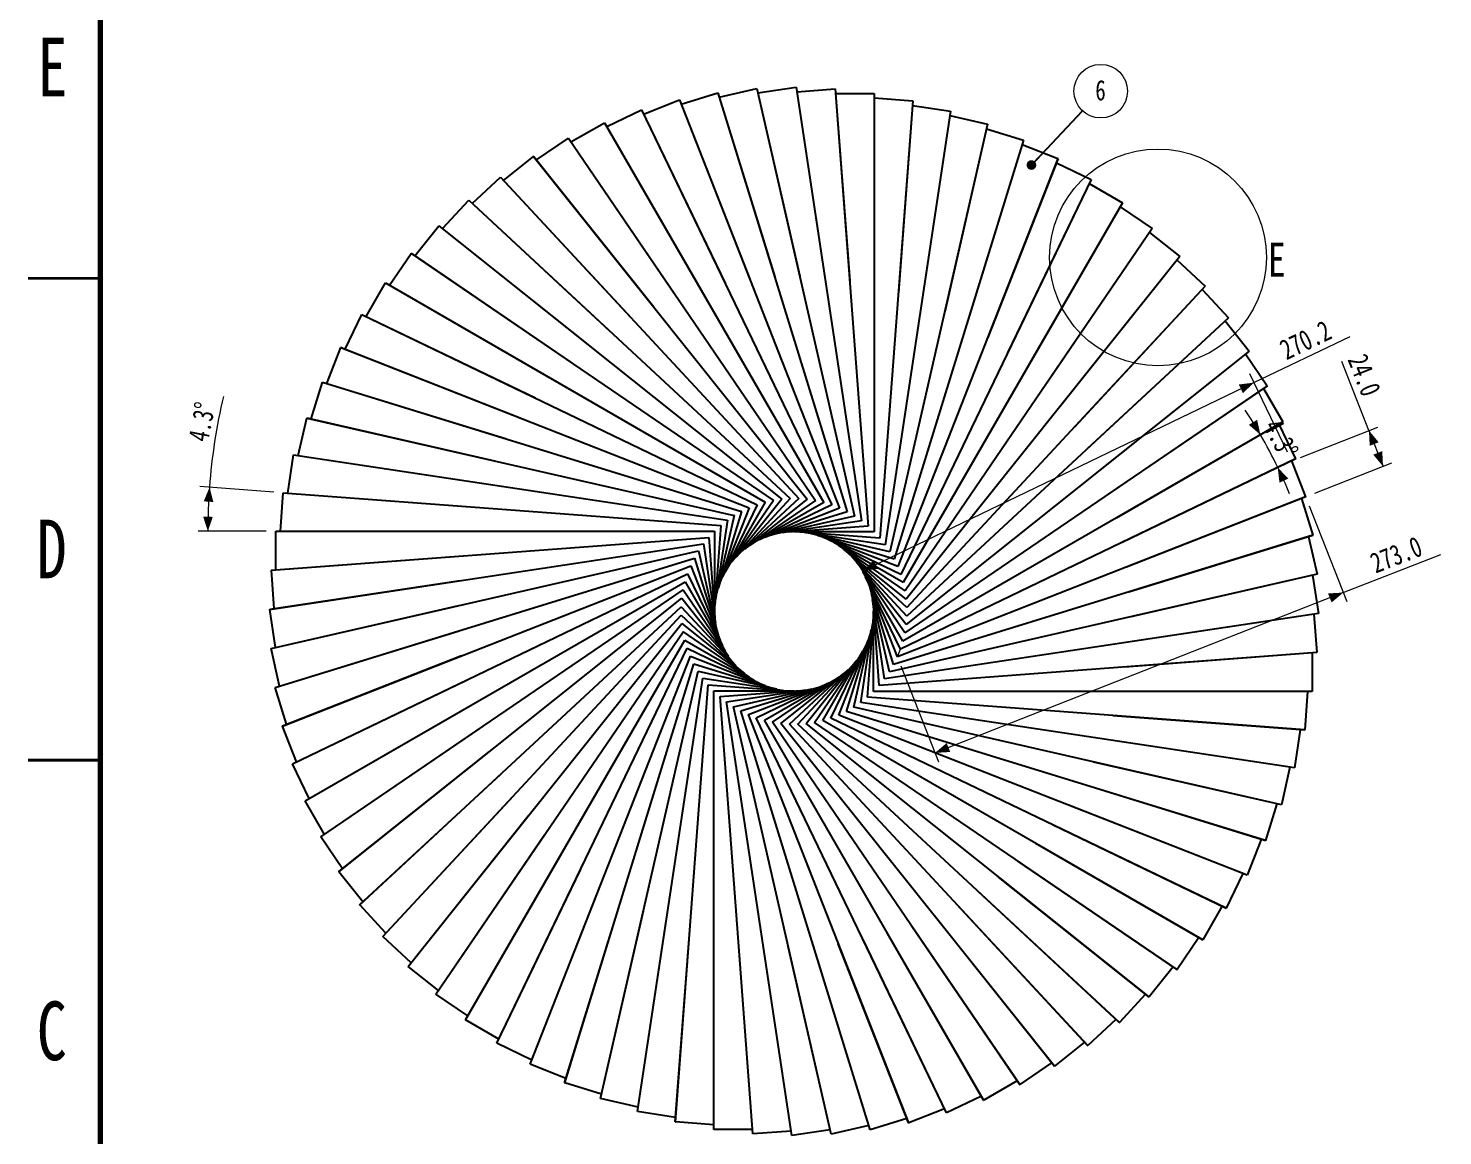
# Paper-space layout 'Sheet6' of a CAD drawing. Header units: millimetres. Extents: x 2 to 418, y 2 to 295.
# Drawn here: x 2.5 to 149.2, y 109.5 to 224.5 of the extents above; entities that cross this region are included whole.
import ezdxf

# ---------------------------------------------------------------- set-up
doc = ezdxf.new("R2010")
doc.units = ezdxf.units.MM
doc.styles.add('SLDTEXTSTYLE0', font='TXT', dxfattribs={"width": 0.75})
doc.dimstyles.new('SLDDIMSTYLE3', dxfattribs={"dimtxt": 0.18, "dimasz": 1, "dimexe": 0, "dimexo": 0.0625, "dimgap": 0, "dimtad": 0, "dimtih": 1, "dimtoh": 1, "dimdec": 0, "dimrnd": 1e-09, "dimzin": 0, "dimdsep": 46, "dimtxsty": 'Standard', "dimblk1": 'DOT', "dimblk2": 'DOT', "dimsah": 1, "dimcen": 0.09, "dimadec": 0, "dimazin": 0, "dimtfac": 1, "dimtdec": 0, "dimtofl": 0, "dimtmove": 0, "dimatfit": 3, "dimldrblk": 'DOT', "dimfxl": 1, "dimfrac": 2, "dimtolj": 1, "dimtzin": 0, "dimarcsym": 0})
doc.dimstyles.new('SLDDIMSTYLE36', dxfattribs={"dimtxt": 2.116667, "dimasz": 1.5, "dimexe": 0, "dimexo": 0.0625, "dimgap": 0.529167, "dimtad": 1, "dimdec": 1, "dimlfac": 6, "dimrnd": 1e-09, "dimzin": 4, "dimdsep": 46, "dimtxsty": 'SLDTEXTSTYLE0', "dimsah": 1, "dimcen": 0.09, "dimadec": 0, "dimazin": 1, "dimtfac": 1, "dimtdec": 0, "dimtofl": 0, "dimtmove": 0, "dimatfit": 3, "dimfxl": 1, "dimfrac": 2, "dimtolj": 1, "dimtzin": 12, "dimarcsym": 0})
doc.dimstyles.new('SLDDIMSTYLE37', dxfattribs={"dimtxt": 2.116667, "dimasz": 1.5, "dimexe": 0, "dimexo": 0.0625, "dimgap": 0.529167, "dimtad": 1, "dimdec": 1, "dimlfac": 6, "dimrnd": 1e-09, "dimzin": 12, "dimdsep": 46, "dimtxsty": 'SLDTEXTSTYLE0', "dimsah": 1, "dimcen": 0.09, "dimadec": 0, "dimazin": 3, "dimtfac": 1, "dimtdec": 0, "dimtofl": 0, "dimtmove": 0, "dimatfit": 3, "dimfxl": 1, "dimfrac": 2, "dimtolj": 1, "dimtzin": 12, "dimarcsym": 0})
doc.dimstyles.new('SLDDIMSTYLE38', dxfattribs={"dimtxt": 2.116667, "dimasz": 1.5, "dimexe": 0, "dimexo": 0.0625, "dimgap": 0.529167, "dimtad": 1, "dimdec": 4, "dimlfac": 6, "dimzin": 12, "dimdsep": 46, "dimtxsty": 'SLDTEXTSTYLE0', "dimsah": 1, "dimcen": 0.09, "dimazin": 3, "dimtfac": 1, "dimtdec": 0, "dimtofl": 0, "dimtmove": 0, "dimatfit": 3, "dimfxl": 1, "dimfrac": 2, "dimtolj": 1, "dimtzin": 12, "dimarcsym": 0})

# ---------------------------------------------------------------- blocks, each defined once
blk = doc.blocks.new('_D_111')
at = {"color": 7, "linetype": 'Continuous', "lineweight": 18, "transparency": 16777216}
for p, q in [((141.57, 182.72), (138.76, 189.87)), ((134.48, 179.93), (142.5, 183.08)), ((141.57, 182.72), (143.03, 179)), ((135.94, 176.21), (143.96, 179.36))]:
    blk.add_line(p, q, dxfattribs=at)
for points in [[(141.57, 182.72), (141.65, 181.14), (142.58, 181.5)], [(143.03, 179), (142.95, 180.58), (142.02, 180.21)]]:
    blk.add_solid(points, dxfattribs=at)
at = {"color": 7, "linetype": 'Continuous', "lineweight": 18, "transparency": 16777216, "insert": (141.3, 190.87), "char_height": 2.117, "attachment_point": 1, "rotation": 291.4286, "style": 'SLDTEXTSTYLE0'}
blk.add_mtext('24.0', dxfattribs=at)
blk = doc.blocks.new('_D_112')
at = {"color": 7, "linetype": 'Continuous', "lineweight": 18, "transparency": 16777216}
for p, q in [((135.37, 174.92), (139.28, 164.96)), ((138.91, 165.9), (149.04, 169.87)), ((138.91, 165.9), (96.56, 149.27)), ((93.02, 158.29), (96.92, 148.34))]:
    blk.add_line(p, q, dxfattribs=at)
for points in [[(138.91, 165.9), (137.33, 165.81), (137.7, 164.88)], [(96.56, 149.27), (98.14, 149.36), (97.77, 150.29)]]:
    blk.add_solid(points, dxfattribs=at)
at = {"color": 7, "linetype": 'Continuous', "lineweight": 18, "transparency": 16777216, "insert": (141.49, 169.84), "char_height": 2.117, "attachment_point": 1, "rotation": 21.4286, "style": 'SLDTEXTSTYLE0'}
blk.add_mtext('273.0', dxfattribs=at)
blk = doc.blocks.new('_D_113')
at = {"color": 7, "linetype": 'Continuous', "lineweight": 18, "transparency": 16777216}
for p, q in [((129.64, 187.69), (139.61, 192.49)), ((133.11, 180.47), (129.2, 188.59)), ((89.06, 168.16), (129.64, 187.69)), ((92.54, 160.94), (88.63, 169.06))]:
    blk.add_line(p, q, dxfattribs=at)
for points in [[(129.64, 187.69), (128.07, 187.49), (128.5, 186.59)], [(89.06, 168.16), (90.63, 168.36), (90.2, 169.26)]]:
    blk.add_solid(points, dxfattribs=at)
at = {"color": 7, "linetype": 'Continuous', "lineweight": 18, "transparency": 16777216, "insert": (132.09, 191.9), "char_height": 2.117, "attachment_point": 1, "rotation": 25.7054, "style": 'SLDTEXTSTYLE0'}
blk.add_mtext('270.2', dxfattribs=at)
blk = doc.blocks.new('_D_114')
at = {"color": 7, "linetype": 'Continuous', "lineweight": 18, "transparency": 16777216}
for start, end in [(30, 33.3455), (25.7054, 30), (22.3599, 25.7054)]:
    blk.add_arc((85.84, 156.6), 51.36, start, end, dxfattribs=at)
for points in [[(130.31, 182.28), (129.97, 183.83), (129.11, 183.31)], [(132.11, 178.88), (132.29, 177.31), (133.2, 177.73)]]:
    blk.add_solid(points, dxfattribs=at)
at = {"color": 7, "linetype": 'Continuous', "lineweight": 18, "transparency": 16777216, "insert": (132.45, 184.15), "char_height": 2.117, "attachment_point": 1, "rotation": 297.9141, "style": 'SLDTEXTSTYLE0'}
blk.add_mtext('4.3°', dxfattribs=at)
blk = doc.blocks.new('_D_115')
at = {"color": 7, "linetype": 'Continuous', "lineweight": 18, "transparency": 16777216}
for p, q in [((27.96, 176.33), (20.3, 176.91)), ((27.18, 172.27), (20.13, 172.27))]:
    blk.add_line(p, q, dxfattribs=at)
for start, end in [(166.7679, 175.7143), (175.7143, 180)]:
    blk.add_arc((82.24, 172.27), 61.12, start, end, dxfattribs=at)
for points in [[(21.3, 176.83), (20.7, 175.37), (21.7, 175.3)], [(21.13, 172.27), (21.64, 173.76), (20.64, 173.77)]]:
    blk.add_solid(points, dxfattribs=at)
at = {"color": 7, "linetype": 'Continuous', "lineweight": 18, "transparency": 16777216, "insert": (19.07, 181.84), "char_height": 2.117, "attachment_point": 1, "rotation": 79.1275, "style": 'SLDTEXTSTYLE0'}
blk.add_mtext('4.3°', dxfattribs=at)
blk = doc.blocks.new('SW_NOTE_82')
at = {"color": 0, "linetype": 'Continuous', "lineweight": 0}
blk.add_circle((1.9, 2.03), 2.78, dxfattribs=at)
at = {"color": 0, "linetype": 'Continuous', "lineweight": 0, "insert": (1.88, 3.19), "char_height": 2.12, "attachment_point": 2, "style": 'SLDTEXTSTYLE0'}
blk.add_mtext('6', dxfattribs=at)
blk = doc.blocks.new('_DOT')
at = {"color": 0, "linetype": 'ByBlock', "lineweight": -2}
blk.add_line((-0.5, 0), (-1, 0), dxfattribs=at)
at = {"color": 0, "linetype": 'ByBlock', "const_width": 0.5}
blk.add_lwpolyline([(-0.25, 0, 1), (0.25, 0, 1)], format="xyb", close=True, dxfattribs=at)

psp = doc.layouts.new('Sheet6')

# ---------------------------------------------------------------- linework, layer by layer
at = {"color": 7, "linetype": 'Continuous', "lineweight": 70}
psp.add_line((10, 10), (10, 287), dxfattribs=at)
at = {"color": 7, "linetype": 'Continuous', "lineweight": 25}
for p, q in [((70.215277, 216.584962), (74.035363, 217.763301)), ((74.042031, 217.765358), (74.035363, 217.763301)), ((74.035363, 217.763301), (87.446709, 174.284734)), ((74.042031, 217.765358), (79.928322, 198.68245)), ((74.181428, 217.313445), (78.07889, 218.203014)), ((78.085693, 218.204567), (78.07889, 218.203014)), ((78.07889, 218.203014), (88.203578, 173.843791)), ((78.085693, 218.204567), (82.529457, 198.735136)), ((78.190928, 217.7435), (82.14397, 218.339324)), ((82.15087, 218.340364), (82.14397, 218.339324)), ((82.14397, 218.339324), (88.925378, 173.347519)), ((82.15087, 218.340364), (85.127256, 198.59329)), ((82.221355, 217.872722), (86.207869, 218.171469)), ((86.214828, 218.17199), (86.207869, 218.171469)), ((86.207869, 218.171469), (89.608074, 172.798695)), ((86.214828, 218.17199), (87.707191, 198.257708)), ((86.25017, 217.700389), (90.247862, 217.700388)), ((90.247862, 217.700388), (90.247848, 172.200388)), ((90.25484, 217.700388), (90.247862, 217.700388)), ((90.25484, 217.700388), (90.254834, 197.730266)), ((90.25484, 217.227464), (94.241354, 216.928715)), ((62.501378, 214.250655), (66.103174, 215.985187)), ((66.109462, 215.988215), (66.103174, 215.985187)), ((66.103174, 215.985187), (85.84487, 174.991097)), ((66.109462, 215.988215), (74.774167, 197.995754)), ((66.314655, 215.562125), (70.036003, 217.022645)), ((70.042498, 217.025194), (70.036003, 217.022645)), ((70.036003, 217.022645), (86.659005, 174.667884)), ((70.042498, 217.025194), (77.338397, 198.435529)), ((94.241354, 216.928715), (90.84112, 171.555943)), ((98.166012, 215.860766), (91.384575, 170.868965)), ((94.248312, 216.928193), (92.755937, 197.013912)), ((94.21297, 216.456592), (98.166012, 215.860766)), ((94.248312, 216.928193), (94.241354, 216.928715)), ((98.172912, 215.859726), (95.196513, 196.112654)), ((98.172912, 215.859726), (98.166012, 215.860766)), ((58.796769, 212.657885), (62.258873, 214.65673)), ((62.264916, 214.660219), (62.258873, 214.65673)), ((62.258873, 214.65673), (85.008859, 175.252566)), ((62.264916, 214.660219), (72.249971, 197.365582)), ((101.999887, 214.502513), (91.875172, 170.143296)), ((102.006691, 214.50096), (97.562915, 195.031532)), ((98.102426, 215.392084), (101.999887, 214.502513)), ((102.006691, 214.50096), (101.999887, 214.502513)), ((55.221547, 210.792723), (58.524596, 213.044702)), ((58.530362, 213.048633), (58.524596, 213.044702)), ((58.524596, 213.044702), (84.155645, 175.450829)), ((58.530362, 213.048633), (69.779926, 196.54854)), ((105.721541, 212.861552), (92.310168, 169.382993)), ((105.728209, 212.859495), (99.841906, 193.776591)), ((101.901455, 214.039893), (105.721541, 212.861552)), ((105.728209, 212.859495), (105.721541, 212.861552)), ((105.588812, 212.407582), (109.310158, 210.94706)), ((51.795706, 208.6656), (54.921228, 211.158119)), ((54.926684, 211.16247), (54.921228, 211.158119)), ((54.921228, 211.158119), (83.290001, 175.584777)), ((54.926684, 211.16247), (67.377846, 195.549195)), ((109.310158, 210.94706), (92.687129, 168.592309)), ((109.316654, 210.94451), (102.020744, 192.35485)), ((109.143875, 210.504278), (112.745671, 208.769743)), ((109.316654, 210.94451), (109.310158, 210.94706)), ((48.538404, 206.288411), (51.46892, 209.007531)), ((51.474036, 209.012278), (51.46892, 209.007531)), ((51.46892, 209.007531), (82.416768, 175.65366)), ((51.474036, 209.012278), (65.057163, 194.373137)), ((112.745671, 208.769743), (93.003949, 167.775665)), ((112.751958, 208.766716), (104.087242, 190.77426)), ((112.751958, 208.766716), (112.745671, 208.769743)), ((112.546764, 208.340626), (116.008867, 206.341779)), ((45.467857, 203.674451), (48.18698, 206.604966)), ((48.191726, 206.610081), (48.18698, 206.604966)), ((48.18698, 206.604966), (81.540829, 175.657094)), ((48.191726, 206.610081), (62.830857, 193.026943)), ((116.008867, 206.341779), (93.258856, 166.937629)), ((116.01491, 206.33829), (106.029844, 189.04366)), ((115.778448, 205.928726), (119.081496, 203.676745)), ((116.01491, 206.33829), (116.008867, 206.341779)), ((42.601239, 200.838338), (45.09376, 203.963859)), ((45.098111, 203.969314), (45.09376, 203.963859)), ((45.09376, 203.963859), (80.667082, 175.595059)), ((45.098111, 203.969314), (60.711376, 191.518141)), ((119.081496, 203.676745), (93.450423, 166.082888)), ((119.087261, 203.672814), (107.837686, 187.172728)), ((118.820854, 203.282066), (121.946375, 200.789545)), ((119.087261, 203.672814), (119.081496, 203.676745)), ((39.954578, 197.795932), (42.20656, 201.09898)), ((42.210491, 201.104746), (42.20656, 201.09898)), ((42.20656, 201.09898), (79.800414, 175.467903)), ((42.210491, 201.104746), (58.710576, 189.855169)), ((121.946375, 200.789545), (93.577579, 165.21622)), ((121.95183, 200.785194), (109.500659, 185.171927)), ((121.656967, 200.415447), (124.587482, 197.696325)), ((121.95183, 200.785194), (121.946375, 200.789545)), ((37.542678, 194.564249), (39.541525, 198.026351)), ((39.545014, 198.032394), (39.541525, 198.026351)), ((39.541525, 198.026351), (78.945672, 175.276336)), ((39.545014, 198.032394), (56.839644, 188.047327)), ((124.587482, 197.696325), (93.639614, 164.342473)), ((124.592598, 197.691579), (111.009461, 183.052447)), ((124.270928, 197.344901), (126.990048, 194.414385)), ((124.592598, 197.691579), (124.587482, 197.696325)), ((35.379025, 191.16136), (37.113561, 194.763156)), ((37.116588, 194.769443), (37.113561, 194.763156)), ((37.113561, 194.763156), (78.107636, 175.02143)), ((37.116588, 194.769443), (55.109043, 186.104725)), ((126.990048, 194.414385), (93.63618, 163.466534)), ((126.994794, 194.40927), (112.355656, 180.826141)), ((126.648117, 194.0876), (129.140636, 190.962077)), ((126.994794, 194.40927), (126.990048, 194.414385)), ((33.475721, 187.606297), (34.936244, 191.327643)), ((34.938793, 191.334139), (34.936244, 191.327643)), ((34.936244, 191.327643), (77.290993, 174.70461)), ((34.938793, 191.334139), (53.528453, 184.038227)), ((129.140636, 190.962077), (93.567297, 162.593301)), ((129.144987, 190.956622), (113.531714, 178.505458)), ((129.144987, 190.956622), (129.140636, 190.962077)), ((128.77524, 190.661759), (131.02722, 187.35871)), ((31.843409, 183.91894), (33.021751, 187.739026)), ((33.023808, 187.745694), (33.021751, 187.739026)), ((33.021751, 187.739026), (76.500309, 174.327648)), ((33.023808, 187.745694), (52.106712, 181.85939)), ((131.02722, 187.35871), (93.433349, 161.727657)), ((131.031151, 187.352944), (114.531059, 176.103378)), ((130.640403, 187.086537), (132.639248, 183.624433)), ((131.031151, 187.352944), (131.02722, 187.35871)), ((30.491218, 180.119911), (31.38079, 184.017373)), ((31.382343, 184.024176), (31.38079, 184.017373)), ((31.38079, 184.017373), (75.740006, 173.892652)), ((31.382343, 184.024176), (50.851771, 179.580398)), ((132.639248, 183.624433), (93.235086, 160.874443)), ((132.642737, 183.61839), (115.348101, 173.633333)), ((132.642737, 183.61839), (132.639248, 183.624433)), ((132.233173, 183.381928), (133.967706, 179.780132)), ((29.42671, 176.230456), (30.022537, 180.183497)), ((30.023577, 180.190397), (30.022537, 180.183497)), ((30.022537, 180.183497), (75.014337, 173.402056)), ((30.023577, 180.190397), (49.770648, 177.213997)), ((133.967706, 179.780132), (92.973617, 160.038431)), ((133.970733, 179.773844), (115.978273, 171.109138)), ((133.544644, 179.568651), (135.005164, 175.847304)), ((133.970733, 179.773844), (133.967706, 179.780132)), ((28.655836, 172.272303), (28.954587, 176.258839)), ((28.955109, 176.265798), (28.954587, 176.258839)), ((28.954587, 176.258839), (74.327358, 172.858601)), ((28.955109, 176.265798), (48.86939, 174.77342)), ((77.290993, 174.70461), (74.250654, 166.957961)), ((78.107636, 175.02143), (74.496891, 167.523647)), ((78.945672, 175.276336), (74.784713, 168.06935)), ((79.800414, 175.467903), (75.112511, 168.592018)), ((80.667082, 175.595059), (75.478452, 169.088728)), ((81.540829, 175.657094), (75.880488, 169.556702)), ((82.416768, 175.65366), (76.316372, 169.993324)), ((83.290001, 175.584777), (76.783666, 170.396151)), ((84.155645, 175.450829), (77.279757, 170.762931)), ((77.291633, 174.706241), (77.290993, 174.70461)), ((85.008859, 175.252566), (77.80187, 171.091612)), ((78.108397, 175.023009), (78.107636, 175.02143)), ((85.84487, 174.991097), (78.347085, 171.380357)), ((86.659005, 174.667884), (78.912354, 171.62755)), ((78.946549, 175.277854), (78.945672, 175.276336)), ((79.801401, 175.469351), (79.800414, 175.467903)), ((80.668174, 175.596429), (80.667082, 175.595059)), ((81.54202, 175.658379), (81.540829, 175.657094)), ((82.418052, 175.654852), (82.416768, 175.65366)), ((83.291371, 175.585869), (83.290001, 175.584777)), ((84.157093, 175.451816), (84.155645, 175.450829)), ((85.010376, 175.253442), (85.008859, 175.252566)), ((85.846449, 174.991857), (85.84487, 174.991097)), ((86.660636, 174.668524), (86.659005, 174.667884)), ((135.005164, 175.847304), (92.650404, 159.224297)), ((135.007713, 175.840808), (116.418049, 168.544907)), ((134.567481, 175.668029), (135.74582, 171.847943)), ((135.007713, 175.840808), (135.005164, 175.847304)), ((75.014337, 173.402056), (73.774016, 165.173092)), ((75.740006, 173.892652), (73.888203, 165.779388)), ((76.500309, 174.327648), (74.047379, 166.375456)), ((75.014598, 173.403788), (75.014337, 173.402056)), ((75.740396, 173.894361), (75.740006, 173.892652)), ((76.500825, 174.329323), (76.500309, 174.327648)), ((87.446709, 174.284734), (79.494515, 171.83181)), ((88.203578, 173.843791), (80.090312, 171.991993)), ((88.925378, 173.347519), (80.696414, 172.107205)), ((87.448384, 174.285251), (87.446709, 174.284734)), ((88.205286, 173.84418), (88.203578, 173.843791)), ((88.927111, 173.34778), (88.925378, 173.347519)), ((28.18291, 172.272303), (28.18291, 172.265325)), ((28.18291, 172.272303), (48.153225, 172.272303)), ((28.18291, 172.265325), (73.68291, 172.265325)), ((28.18291, 168.267633), (28.18291, 172.265325)), ((73.68291, 172.267077), (73.68291, 172.265325)), ((73.68291, 172.265325), (73.68291, 163.943412)), ((74.327358, 172.858601), (73.705458, 164.559958)), ((74.327489, 172.860349), (74.327358, 172.858601)), ((79.494515, 171.83181), (79.48785, 171.853416)), ((80.090312, 171.991993), (80.085281, 172.014037)), ((80.696414, 172.107205), (80.693044, 172.129563)), ((81.309431, 172.1768), (81.307741, 172.199348)), ((89.608074, 172.798695), (81.309431, 172.1768)), ((81.925935, 172.20039), (81.925935, 172.223001)), ((90.247848, 172.200388), (81.925935, 172.20039)), ((82.542477, 172.177843), (82.544167, 172.20039)), ((90.84112, 171.555943), (82.542477, 172.177843)), ((83.155611, 172.109284), (83.158981, 172.131642)), ((91.384575, 170.868965), (83.155611, 172.109284)), ((83.761907, 171.995098), (83.766939, 172.017141)), ((91.875172, 170.143296), (83.761907, 171.995098)), ((84.357975, 171.835922), (84.364639, 171.857528)), ((92.310168, 169.382993), (84.357975, 171.835922)), ((89.609822, 172.798826), (89.608074, 172.798695)), ((90.2496, 172.200388), (90.247848, 172.200388)), ((135.74582, 171.847943), (92.267255, 158.436593)), ((135.747877, 171.841275), (116.66497, 165.954983)), ((135.295964, 171.701878), (136.185533, 167.804416)), ((135.747877, 171.841275), (135.74582, 171.847943)), ((27.543977, 164.161433), (72.535779, 170.942855)), ((27.680288, 160.096353), (72.039508, 170.221055)), ((27.71183, 168.225332), (73.084603, 171.625552)), ((72.039118, 170.222763), (72.039508, 170.221055)), ((72.039508, 170.221055), (73.891308, 162.10779)), ((72.535518, 170.944588), (72.535779, 170.942855)), ((72.535779, 170.942855), (73.776096, 162.713892)), ((73.084472, 171.627299), (73.084603, 171.625552)), ((73.084603, 171.625552), (73.7065, 163.326908)), ((76.783666, 170.396151), (76.769569, 170.413829)), ((77.279757, 170.762931), (77.26702, 170.781613)), ((77.80187, 171.091612), (77.790564, 171.111193)), ((78.347085, 171.380357), (78.337275, 171.400728)), ((78.912354, 171.62755), (78.904093, 171.648598)), ((84.94048, 171.632647), (84.948741, 171.653695)), ((92.687129, 168.592309), (84.94048, 171.632647)), ((85.506166, 171.38641), (85.515976, 171.406781)), ((93.003949, 167.775665), (85.506166, 171.38641)), ((86.051869, 171.098588), (86.063174, 171.118169)), ((93.258856, 166.937629), (86.051869, 171.098588)), ((86.574537, 170.77079), (86.587274, 170.789471)), ((93.450423, 166.082888), (86.574537, 170.77079)), ((87.071247, 170.404849), (87.085345, 170.422527)), ((93.577579, 165.21622), (87.071247, 170.404849)), ((90.842868, 171.555812), (90.84112, 171.555943)), ((91.386308, 170.868704), (91.384575, 170.868965)), ((27.711309, 168.232291), (47.625591, 169.72466)), ((28.120002, 156.052826), (71.598565, 169.464186)), ((71.598048, 169.46586), (71.598565, 169.464186)), ((71.598565, 169.464186), (74.051491, 161.511992)), ((75.478452, 169.088728), (75.460774, 169.102825)), ((75.880488, 169.556702), (75.863913, 169.572081)), ((76.316372, 169.993324), (76.300993, 170.009899)), ((87.539222, 170.002813), (87.554601, 170.019388)), ((93.639614, 164.342473), (87.539222, 170.002813)), ((87.975843, 169.566929), (87.992418, 169.582308)), ((93.63618, 163.466534), (87.975843, 169.566929)), ((88.378671, 169.099635), (88.396348, 169.113733)), ((93.567297, 162.593301), (88.378671, 169.099635)), ((91.87688, 170.142906), (91.875172, 170.143296)), ((92.311842, 169.382476), (92.310168, 169.382993)), ((27.711309, 168.232291), (27.71183, 168.225332)), ((28.010578, 164.238819), (27.71183, 168.225332)), ((28.860659, 152.053466), (71.215415, 168.676482)), ((29.898118, 148.120638), (70.892202, 167.862347)), ((70.891442, 167.863926), (70.892202, 167.862347)), ((70.892202, 167.862347), (74.502945, 160.364563)), ((71.214775, 168.678113), (71.215415, 168.676482)), ((71.215415, 168.676482), (74.255751, 160.929831)), ((74.496891, 167.523647), (74.47652, 167.533457)), ((74.784713, 168.06935), (74.765132, 168.080655)), ((75.112511, 168.592018), (75.09383, 168.604755)), ((88.74545, 168.603545), (88.764132, 168.616282)), ((93.433349, 161.727657), (88.74545, 168.603545)), ((89.074132, 168.081432), (89.093713, 168.092737)), ((93.235086, 160.874443), (89.074132, 168.081432)), ((89.362877, 167.536216), (89.383248, 167.546027)), ((92.973617, 160.038431), (89.362877, 167.536216)), ((136.185533, 167.804416), (91.826311, 157.679724)), ((92.688761, 168.591669), (92.687129, 168.592309)), ((93.005528, 167.774905), (93.003949, 167.775665)), ((136.187086, 167.797613), (116.717656, 163.353847)), ((135.72602, 167.692378), (136.321844, 163.739336)), ((136.187086, 167.797613), (136.185533, 167.804416)), ((27.542937, 164.168333), (47.290009, 167.144725)), ((31.226577, 144.276337), (70.630733, 167.026335)), ((32.838606, 140.542061), (70.432471, 166.173122)), ((70.431484, 166.17457), (70.432471, 166.173122)), ((70.432471, 166.173122), (75.120371, 159.297235)), ((70.629857, 167.027853), (70.630733, 167.026335)), ((70.630733, 167.026335), (74.79169, 159.819347)), ((74.047379, 166.375456), (74.025773, 166.38212)), ((74.250654, 166.957961), (74.229606, 166.966222)), ((89.61007, 166.970948), (89.631117, 166.979208)), ((92.650404, 159.224297), (89.61007, 166.970948)), ((89.81433, 166.388787), (89.835936, 166.395451)), ((92.267255, 158.436593), (89.81433, 166.388787)), ((89.974513, 165.792989), (89.996557, 165.798021)), ((93.260373, 166.936753), (93.258856, 166.937629)), ((93.451871, 166.0819), (93.450423, 166.082888)), ((27.678735, 160.103156), (47.148165, 164.546926)), ((34.72519, 136.938693), (70.298524, 165.307478)), ((36.875779, 133.486386), (70.22964, 164.434244)), ((70.228449, 164.435529), (70.22964, 164.434244)), ((70.22964, 164.434244), (75.889978, 158.33385)), ((70.297431, 165.308848), (70.298524, 165.307478)), ((70.298524, 165.307478), (75.487151, 158.801144)), ((73.705458, 164.559958), (73.68291, 164.561648)), ((73.774016, 165.173092), (73.751659, 165.176462)), ((73.888203, 165.779388), (73.866159, 165.784419)), ((91.826311, 157.679724), (89.974513, 165.792989)), ((90.089725, 165.186887), (90.112083, 165.190257)), ((91.33004, 156.957923), (90.089725, 165.186887)), ((90.15932, 164.57387), (90.181867, 164.57556)), ((90.781216, 156.275227), (90.15932, 164.57387)), ((93.578949, 165.215127), (93.577579, 165.21622)), ((93.640898, 164.341281), (93.639614, 164.342473)), ((27.542937, 164.168333), (27.543977, 164.161433)), ((28.139802, 160.208391), (27.543977, 164.161433)), ((39.278345, 130.204446), (70.226207, 163.558305)), ((70.224922, 163.559497), (70.226207, 163.558305)), ((70.226207, 163.558305), (76.3266, 157.897966)), ((73.68291, 163.943412), (73.6603, 163.943412)), ((73.7065, 163.326908), (73.683953, 163.325219)), ((89.538464, 155.042181), (90.160363, 163.340824)), ((90.160363, 163.340824), (90.18291, 163.339134)), ((90.182909, 155.635454), (90.18291, 163.957367)), ((90.18291, 163.957367), (90.205521, 163.957367)), ((136.321844, 163.739336), (91.33004, 156.957923)), ((93.637372, 163.465249), (93.63618, 163.466534)), ((136.322884, 163.732436), (116.575811, 160.756048)), ((135.855242, 163.661951), (136.153989, 159.675437)), ((136.322884, 163.732436), (136.321844, 163.739336)), ((28.117945, 156.059494), (47.200851, 161.945791)), ((41.919454, 127.111227), (70.288242, 162.684558)), ((44.784333, 124.224028), (70.415398, 161.817891)), ((70.286872, 162.685651), (70.288242, 162.684558)), ((70.288242, 162.684558), (76.794575, 157.49593)), ((70.41395, 161.818878), (70.415398, 161.817891)), ((70.415398, 161.817891), (77.291285, 157.12999)), ((73.776096, 162.713892), (73.753738, 162.710522)), ((73.891308, 162.10779), (73.869264, 162.102758)), ((74.051491, 161.511992), (74.029886, 161.505328)), ((87.365514, 153.573134), (89.818442, 161.525327)), ((88.125817, 154.00813), (89.977618, 162.121394)), ((88.851486, 154.498727), (90.091804, 162.72769)), ((89.818442, 161.525327), (89.840048, 161.518662)), ((89.977618, 162.121394), (89.999662, 162.116363)), ((90.091804, 162.72769), (90.114162, 162.72432)), ((93.434336, 161.726209), (93.433349, 161.727657)), ((93.568389, 162.59193), (93.567297, 162.593301)), ((27.678735, 160.103156), (27.680288, 160.096353)), ((28.569858, 156.198891), (27.680288, 160.096353)), ((47.856963, 121.558995), (70.606965, 160.963149)), ((51.120159, 119.131031), (70.861872, 160.125113)), ((70.605448, 160.964025), (70.606965, 160.963149)), ((70.606965, 160.963149), (77.813953, 156.802192)), ((70.860293, 160.125873), (70.861872, 160.125113)), ((70.861872, 160.125113), (78.359656, 156.51437)), ((74.255751, 160.929831), (74.234704, 160.921571)), ((74.502945, 160.364563), (74.482573, 160.354752)), ((85.758187, 152.879352), (89.36893, 160.377135)), ((86.57483, 153.196172), (89.615168, 160.942821)), ((89.36893, 160.377135), (89.389302, 160.367325)), ((89.615168, 160.942821), (89.636215, 160.934561)), ((92.974378, 160.036852), (92.973617, 160.038431)), ((93.235963, 160.872925), (93.235086, 160.874443)), ((28.85811, 152.059962), (47.447773, 159.355866)), ((54.555672, 116.953715), (71.178692, 159.308469)), ((58.14429, 115.039224), (71.555654, 158.517786)), ((71.177061, 159.30911), (71.178692, 159.308469)), ((71.178692, 159.308469), (78.925342, 156.268133)), ((71.55398, 158.518302), (71.555654, 158.517786)), ((71.555654, 158.517786), (79.507848, 156.064858)), ((74.79169, 159.819347), (74.772108, 159.808042)), ((75.120371, 159.297235), (75.10169, 159.284498)), ((75.487151, 158.801144), (75.469474, 158.787047)), ((83.198741, 152.305722), (88.38737, 158.812054)), ((84.065409, 152.432878), (88.75331, 159.308764)), ((84.920151, 152.624445), (89.081108, 159.831432)), ((88.38737, 158.812054), (88.405047, 158.797957)), ((88.75331, 159.308764), (88.771992, 159.296027)), ((89.081108, 159.831432), (89.100689, 159.820127)), ((136.153989, 159.675437), (90.781216, 156.275227)), ((92.651045, 159.222666), (92.650404, 159.224297)), ((136.154511, 159.668478), (116.240229, 158.176113)), ((135.682909, 159.633137), (135.682909, 155.635444)), ((136.154511, 159.668478), (136.153989, 159.675437)), ((61.865944, 113.398264), (71.99065, 157.757483)), ((65.69982, 112.040012), (72.481247, 157.031814)), ((71.988942, 157.757873), (71.99065, 157.757483)), ((71.99065, 157.757483), (80.103915, 155.905682)), ((72.479514, 157.032075), (72.481247, 157.031814)), ((72.481247, 157.031814), (80.710211, 155.791496)), ((75.889978, 158.33385), (75.873404, 158.318471)), ((76.3266, 157.897966), (76.311221, 157.881392)), ((76.794575, 157.49593), (76.780477, 157.478253)), ((77.291285, 157.12999), (77.278548, 157.111308)), ((79.710178, 152.449951), (86.586065, 157.137851)), ((80.575822, 152.316004), (87.082156, 157.504631)), ((81.449055, 152.247121), (87.54945, 157.907458)), ((82.324994, 152.243687), (87.985334, 158.34408)), ((86.586065, 157.137851), (86.598802, 157.119169)), ((87.082156, 157.504631), (87.096253, 157.486953)), ((87.54945, 157.907458), (87.564829, 157.890883)), ((87.985334, 158.34408), (88.001908, 158.328701)), ((91.826701, 157.678015), (91.826311, 157.679724)), ((92.267771, 158.434918), (92.267255, 158.436593)), ((28.117945, 156.059494), (28.120002, 156.052826)), ((29.298342, 152.23274), (28.120002, 156.052826)), ((29.895091, 148.126925), (47.887549, 156.791636)), ((69.624478, 110.972063), (73.024702, 156.344836)), ((73.022954, 156.344967), (73.024702, 156.344836)), ((73.024702, 156.344836), (81.323345, 155.722938)), ((73.616222, 155.700391), (73.617975, 155.700391)), ((73.61797, 110.200391), (73.617975, 155.700391)), ((73.617975, 155.700391), (81.939888, 155.70039)), ((74.257748, 155.102084), (82.556391, 155.72398)), ((74.940444, 154.55326), (83.169408, 155.793576)), ((75.662245, 154.056989), (83.77551, 155.908788)), ((76.419114, 153.616045), (84.371308, 156.068971)), ((77.206818, 153.232896), (84.953468, 156.273231)), ((77.813953, 156.802192), (77.802648, 156.782611)), ((78.020952, 152.909683), (85.518737, 156.520424)), ((78.359656, 156.51437), (78.349846, 156.493998)), ((78.856964, 152.648214), (86.063953, 156.809169)), ((78.925342, 156.268133), (78.917081, 156.247085)), ((79.507848, 156.064858), (79.501183, 156.043252)), ((80.103915, 155.905682), (80.098884, 155.883639)), ((80.710211, 155.791496), (80.706841, 155.769138)), ((81.323345, 155.722938), (81.321655, 155.70039)), ((81.939888, 155.70039), (81.939888, 155.67778)), ((82.556391, 155.72398), (82.558081, 155.701433)), ((83.169408, 155.793576), (83.172778, 155.771218)), ((83.77551, 155.908788), (83.780541, 155.886744)), ((84.371308, 156.068971), (84.377972, 156.047365)), ((84.953468, 156.273231), (84.961729, 156.252183)), ((85.518737, 156.520424), (85.528547, 156.500053)), ((86.063953, 156.809169), (86.075258, 156.789588)), ((135.682909, 155.635444), (90.182909, 155.635454)), ((90.182909, 155.633702), (90.182909, 155.635454)), ((90.781347, 156.27348), (90.781216, 156.275227)), ((91.330301, 156.95619), (91.33004, 156.957923)), ((135.682909, 155.628466), (115.712786, 155.62847)), ((135.209985, 155.628466), (134.911236, 151.641953)), ((135.682909, 155.628466), (135.682909, 155.635444)), ((31.223088, 144.28238), (48.517721, 154.26744)), ((74.256001, 155.101953), (74.257748, 155.102084)), ((77.657962, 109.729311), (74.257748, 155.102084)), ((74.938711, 154.552999), (74.940444, 154.55326)), ((81.721862, 109.561457), (74.940444, 154.55326)), ((88.851225, 154.496994), (88.851486, 154.498727)), ((133.843287, 147.717294), (88.851486, 154.498727)), ((89.538333, 155.040434), (89.538464, 155.042181)), ((134.911236, 151.641953), (89.538464, 155.042181)), ((75.660536, 154.056599), (75.662245, 154.056989)), ((85.786942, 109.697768), (75.662245, 154.056989)), ((76.417439, 153.615529), (76.419114, 153.616045)), ((89.830469, 110.137481), (76.419114, 153.616045)), ((77.205187, 153.232256), (77.206818, 153.232896)), ((93.829829, 110.878138), (77.206818, 153.232896)), ((78.019374, 152.908922), (78.020952, 152.909683)), ((97.762657, 111.915597), (78.020952, 152.909683)), ((78.855446, 152.647338), (78.856964, 152.648214)), ((101.606959, 113.244055), (78.856964, 152.648214)), ((84.919274, 152.622928), (84.920151, 152.624445)), ((124.324302, 129.874438), (84.920151, 152.624445)), ((85.757426, 152.877773), (85.758187, 152.879352)), ((126.752266, 133.137634), (85.758187, 152.879352)), ((86.57419, 153.19454), (86.57483, 153.196172)), ((128.929582, 136.573147), (86.57483, 153.196172)), ((87.364997, 153.571459), (87.365514, 153.573134)), ((130.844074, 140.161765), (87.365514, 153.573134)), ((88.125427, 154.006421), (88.125817, 154.00813)), ((132.485035, 143.883418), (88.125817, 154.00813)), ((134.910715, 151.634994), (114.996433, 153.127367)), ((28.85811, 152.059962), (28.860659, 152.053466)), ((30.32118, 148.332119), (28.860659, 152.053466)), ((32.834675, 140.547826), (49.334765, 151.797396)), ((79.70873, 152.448964), (79.710178, 152.449951)), ((105.341235, 114.856083), (79.710178, 152.449951)), ((80.574452, 152.314911), (80.575822, 152.316004)), ((108.944602, 116.742667), (80.575822, 152.316004)), ((81.447771, 152.245929), (81.449055, 152.247121)), ((112.39691, 118.893256), (81.449055, 152.247121)), ((82.323803, 152.242402), (82.324994, 152.243687)), ((115.67885, 121.295822), (82.324994, 152.243687)), ((83.197649, 152.304351), (83.198741, 152.305722)), ((118.772069, 123.93693), (83.198741, 152.305722)), ((84.064422, 152.43143), (84.065409, 152.432878)), ((121.659269, 126.801809), (84.065409, 152.432878)), ((134.439113, 151.670336), (133.843287, 147.717294)), ((134.910715, 151.634994), (134.911236, 151.641953)), ((133.842247, 147.710394), (114.095175, 150.68679)), ((34.720839, 136.944149), (50.33411, 149.395316)), ((132.483482, 143.876615), (113.014053, 148.320389)), ((29.895091, 148.126925), (29.898118, 148.120638)), ((31.632652, 144.518842), (29.898118, 148.120638)), ((36.871032, 133.491502), (51.510169, 147.074634)), ((133.374606, 147.78088), (132.485035, 143.883418)), ((133.842247, 147.710394), (133.843287, 147.717294)), ((130.842017, 140.155097), (111.759113, 146.041397)), ((31.223088, 144.28238), (31.226577, 144.276337)), ((33.225423, 140.814234), (31.226577, 144.276337)), ((39.27323, 130.209193), (52.856364, 144.848327)), ((128.927033, 136.566651), (110.337372, 143.86256)), ((132.022415, 143.981851), (130.844074, 140.161765)), ((132.483482, 143.876615), (132.485035, 143.883418)), ((41.913998, 127.115578), (54.365166, 142.728848)), ((126.749239, 133.131347), (108.756782, 141.796061)), ((32.834675, 140.547826), (32.838606, 140.542061)), ((35.090586, 137.239012), (32.838606, 140.542061)), ((44.778568, 124.227959), (56.028139, 140.728048)), ((124.320813, 129.868395), (107.026182, 139.853459)), ((130.390104, 140.294494), (128.929582, 136.573147)), ((130.842017, 140.155097), (130.844074, 140.161765)), ((47.850919, 121.562484), (57.835982, 138.857116)), ((121.655338, 126.796043), (105.15525, 138.045617)), ((34.720839, 136.944149), (34.72519, 136.938693)), ((37.21771, 133.813172), (34.72519, 136.938693)), ((51.113872, 119.134059), (59.778584, 137.126516)), ((128.486801, 136.73943), (126.752266, 133.137634)), ((128.927033, 136.566651), (128.929582, 136.573147)), ((54.549176, 116.956265), (61.845083, 135.545927)), ((118.767718, 123.931474), (103.15445, 136.382644)), ((58.137622, 115.041281), (64.02392, 134.124186)), ((112.391794, 118.888509), (98.808664, 133.527647)), ((115.674103, 121.290707), (101.03497, 134.873842)), ((36.871032, 133.491502), (36.875779, 133.486386)), ((39.5949, 130.55587), (36.875779, 133.486386)), ((61.85914, 113.399817), (66.302912, 132.869246)), ((108.939147, 116.738316), (96.487981, 132.351588)), ((126.323149, 133.336541), (124.324302, 129.874438)), ((126.749239, 133.131347), (126.752266, 133.137634)), ((65.69292, 112.041052), (68.669314, 131.788124)), ((69.617519, 110.972585), (71.109891, 130.886866)), ((105.335469, 114.852152), (94.085901, 131.352243)), ((39.27323, 130.209193), (39.278345, 130.204446)), ((42.208861, 127.485325), (39.278345, 130.204446)), ((73.610992, 110.200391), (73.610994, 130.170513)), ((77.651004, 109.728789), (76.158637, 129.643071)), ((81.714962, 109.560417), (78.738572, 129.307489)), ((85.780139, 109.696215), (81.336371, 129.165645)), ((89.823801, 110.135424), (83.937506, 129.218331)), ((93.823333, 110.875589), (86.527431, 129.465252)), ((97.75637, 111.912569), (89.091661, 129.905028)), ((101.600915, 113.240566), (91.615857, 130.5352)), ((123.911249, 130.104857), (121.659269, 126.801809)), ((124.320813, 129.868395), (124.324302, 129.874438)), ((41.913998, 127.115578), (41.919454, 127.111227)), ((45.044975, 124.618707), (41.919454, 127.111227)), ((121.26459, 127.062451), (118.772069, 123.93693)), ((121.655338, 126.796043), (121.659269, 126.801809)), ((44.778568, 124.227959), (44.784333, 124.224028)), ((48.087381, 121.972048), (44.784333, 124.224028)), ((118.397971, 124.226337), (115.67885, 121.295822)), ((118.767718, 123.931474), (118.772069, 123.93693)), ((47.850919, 121.562484), (47.856963, 121.558995)), ((51.319066, 119.560148), (47.856963, 121.558995)), ((115.327426, 121.612376), (112.39691, 118.893256)), ((115.674103, 121.290707), (115.67885, 121.295822)), ((51.113872, 119.134059), (51.120159, 119.131031)), ((54.721955, 117.396497), (51.120159, 119.131031)), ((112.070124, 119.235187), (108.944602, 116.742667)), ((112.391794, 118.888509), (112.39691, 118.893256)), ((54.549176, 116.956265), (54.555672, 116.953715)), ((58.277019, 115.493194), (54.555672, 116.953715)), ((108.644284, 117.108063), (105.341235, 114.856083)), ((108.939147, 116.738316), (108.944602, 116.742667)), ((58.137622, 115.041281), (58.14429, 115.039224)), ((61.964376, 113.860883), (58.14429, 115.039224)), ((105.069062, 115.2429), (101.606959, 113.244055)), ((105.335469, 114.852152), (105.341235, 114.856083)), ((61.85914, 113.399817), (61.865944, 113.398264)), ((65.763405, 112.508693), (61.865944, 113.398264)), ((101.364453, 113.65013), (97.762657, 111.915597)), ((101.600915, 113.240566), (101.606959, 113.244055)), ((65.69292, 112.041052), (65.69982, 112.040012)), ((69.652861, 111.444186), (65.69982, 112.040012)), ((97.551176, 112.338659), (93.829829, 110.878138)), ((97.75637, 111.912569), (97.762657, 111.915597)), ((69.617519, 110.972585), (69.624478, 110.972063)), ((73.610992, 110.673315), (69.624478, 110.972063)), ((73.610992, 110.200391), (73.61797, 110.200391)), ((77.615662, 110.200391), (73.61797, 110.200391)), ((85.674904, 110.157281), (81.721862, 109.561457)), ((89.684404, 110.587337), (85.786942, 109.697768)), ((89.823801, 110.135424), (89.830469, 110.137481)), ((93.650555, 111.315821), (89.830469, 110.137481)), ((93.823333, 110.875589), (93.829829, 110.878138)), ((77.651004, 109.728789), (77.657962, 109.729311)), ((81.644476, 110.028058), (77.657962, 109.729311)), ((81.714962, 109.560417), (81.721862, 109.561457)), ((85.780139, 109.696215), (85.786942, 109.697768))]:
    psp.add_line(p, q, dxfattribs=at)
at = {"color": 7, "linetype": 'Continuous', "lineweight": 35}
for p, q in [((10, 198.5), (2.5, 198.5)), ((2.5, 148.5), (10, 148.5)), ((10, 148.5), (2.5, 148.5))]:
    psp.add_line(p, q, dxfattribs=at)
at = {"color": 7, "linetype": 'Continuous', "lineweight": 18}
for p, q in [((92.973617, 160.038431), (133.544644, 179.568651)), ((133.544644, 179.568651), (135.005164, 175.847304)), ((135.005164, 175.847304), (92.650404, 159.224297)), ((92.650404, 159.224297), (92.973617, 160.038431))]:
    psp.add_line(p, q, dxfattribs=at)
psp.add_circle((119.681823, 200.682456), 11.24633, dxfattribs=at)

# ---------------------------------------------------------------- block references
at = {"color": 7, "linetype": 'Continuous', "lineweight": 0}
psp.add_blockref('SW_NOTE_82', (111.847053, 215.899044), dxfattribs=at)

# ---------------------------------------------------------------- texts
at = {"color": 7, "linetype": 'Continuous', "lineweight": 0, "char_height": 6.096, "attachment_point": 2, "style": 'SLDTEXTSTYLE0'}
for s, insert in [('E', (5.010583, 223.47569)), ('D', (4.93015, 173.47569)), ('C', (4.9365, 123.47569))]:
    psp.add_mtext(s, dxfattribs=dict(at, insert=insert))
at = {"color": 7, "linetype": 'Continuous', "lineweight": 18, "insert": (131.112023, 202.218535), "char_height": 3.527778, "attachment_point": 1, "style": 'SLDTEXTSTYLE0'}
psp.add_mtext('E', dxfattribs=at)

# ---------------------------------------------------------------- dimensions: what is measured, and where the dimension line sits
at = {"color": 7, "linetype": 'Continuous', "lineweight": 18}
for base, p1, p2, angle, dimstyle, picture, middle in [((129.635074, 187.69018), (92.973617, 160.038431), (133.544644, 179.568651), 25.70539251, 'SLDDIMSTYLE37', '_D_113', (136.440962, 190.966421)), ((143.029279, 178.996535), (133.544644, 179.568651), (135.005164, 175.847304), 291.428558, 'SLDDIMSTYLE36', '_D_111', (139.761345, 187.3231)), ((96.556202, 149.272481), (135.005164, 175.847304), (92.650404, 159.224297), 21.428558, 'SLDDIMSTYLE36', '_D_112', (145.764209, 168.585187))]:
    dim = psp.add_linear_dim(base=base, p1=p1, p2=p2, angle=angle, dimstyle=dimstyle, dxfattribs=at)
    dim.commit()
    dim.dimension.update_dxf_attribs({"geometry": picture, "text_midpoint": middle, "dimtype": 160})
for base, line1, line2, picture, middle in [((21.168706, 174.550615), ((28.18291, 172.265325), (73.68291, 172.265325)), ((28.954587, 176.258839), (74.327358, 172.858601)), '_D_115', (22.223066, 183.79362)), ((131.24372, 180.596705), ((92.973617, 160.038431), (133.544644, 179.568651)), ((132.639248, 183.624433), (93.235086, 160.874443)), '_D_114', (131.217973, 180.645367))]:
    dim = psp.add_angular_dim_2l(base=base, line1=line1, line2=line2, dimstyle='SLDDIMSTYLE38', dxfattribs=at)
    dim.commit()
    dim.dimension.update_dxf_attribs({"geometry": picture, "text_midpoint": middle, "dimtype": 162})

# ---------------------------------------------------------------- leaders
at = {"color": 7, "linetype": 'Continuous', "lineweight": 0}
psp.add_leader([(106.557809, 210.268939), (111.847053, 215.899044)], dimstyle='SLDDIMSTYLE3', dxfattribs=at)

doc.saveas('drawing.dxf')
